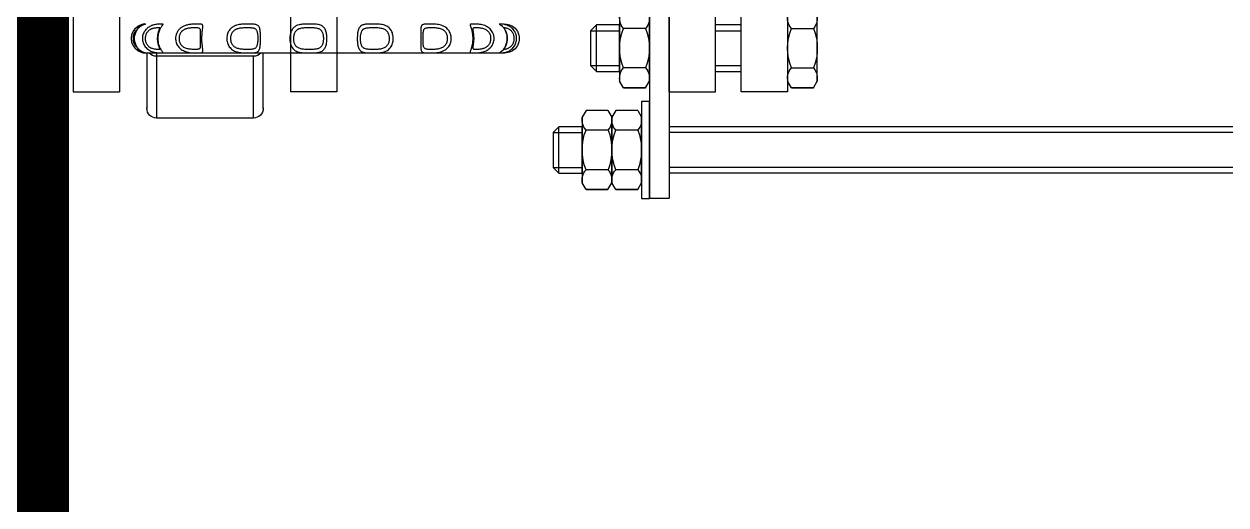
# Model space of a CAD drawing. Extents: x -3450 to 27857, y -1288 to 11880.
# Drawn here: x 926.9 to 995, y 586.9 to 614.2 of the extents above; entities that cross this region are included whole.
import ezdxf

# ---------------------------------------------------------------- set-up
doc = ezdxf.new("R2010")
doc.units = 0
doc.layers.add('188K-SM-03-F20-MECH-EQ-Y2257103$0$01-電力-CSA', color=1, linetype='Continuous')
doc.layers.add('188K-SM-03-F20-MECH-EQ-Y2257103$0$18P7-PCWR-20.7-PIPE', color=6, linetype='Continuous')

# ---------------------------------------------------------------- blocks, each defined once
blk = doc.blocks.new('188K-SM-03-F20-MECH-EQ-Y2257103$0$18P7-多耳-蝶閥-300A-上視-捷流')
at = {"linetype": 'Continuous'}
for p, q in [((187.55, 31.34), (187.31, 31.59)), ((187.57, 31.32), (187.31, 31.59)), ((187.65, 31.28), (187.64, 31.25)), ((187.65, 31.87), (187.71, 32.19)), ((202.36, 31.27), (202.34, 31.33)), ((202.38, 31.2), (202.36, 31.27)), ((202.5, 9.45), (202.5, 31)), ((202.47, 30.8), (202.46, 30.8)), ((202.5, 30), (231.04, 30)), ((202.5, 25), (236.04, 25)), ((204.15, -25), (204.15, 25)), ((236.04, -25), (236.04, 25)), ((189.54, 23.18), (189.5, 23.16)), ((190.15, 23.13), (189.73, 22.92)), ((202.5, -154.5), (202.5, 9.27)), ((191.69, 2.25), (191.68, 2.25)), ((197.69, 2.26), (196.85, 2.29)), ((198.38, 2.25), (198.32, 2.25)), ((231.04, -30), (202.5, -30)), ((236.04, -25), (204.15, -25)), ((199.66, -138.01), (199.71, -138.01))]:
    blk.add_line(p, q, dxfattribs=at)
for points in [[(190.39, 36.42), (190.82, 36.73), (191.28, 37.01), (191.77, 37.27), (192.27, 37.48), (192.8, 37.67), (193.34, 37.81), (193.89, 37.91), (194.44, 37.98), (195, 38), (195.56, 37.98), (196.11, 37.91), (196.66, 37.81), (197.2, 37.67), (197.73, 37.48), (198.23, 37.27), (198.72, 37.01), (199.18, 36.73), (199.61, 36.42)], [(187.83, 31.79), (187.73, 31.51), (187.65, 31.27), (187.6, 31.08), (187.57, 30.94), (187.55, 30.84), (187.54, 30.8), (187.53, 30.81), (187.53, 30.86), (187.54, 30.97), (187.55, 31.13), (187.57, 31.33), (187.6, 31.58), (187.65, 31.87)], [(187.72, 31.52), (187.71, 31.48), (187.69, 31.44), (187.68, 31.4), (187.67, 31.37), (187.66, 31.33), (187.65, 31.28)], [(187.71, 32.19), (187.8, 32.54), (187.92, 32.92), (188.06, 33.3), (188.22, 33.69), (188.42, 34.08), (188.64, 34.47), (188.89, 34.84), (189.16, 35.2), (189.44, 35.54), (189.75, 35.85), (190.06, 36.14), (190.39, 36.42)], [(188.37, 32.88), (188.32, 32.8), (188.27, 32.72), (188.22, 32.64), (188.18, 32.56), (188.14, 32.49), (188.1, 32.42), (188.06, 32.34), (188.03, 32.27), (187.99, 32.2), (187.96, 32.14), (187.93, 32.07), (187.9, 32.01), (187.88, 31.95), (187.85, 31.88), (187.83, 31.83), (187.81, 31.77), (187.79, 31.71), (187.77, 31.66), (187.75, 31.61), (187.73, 31.56), (187.72, 31.52)], [(202.18, 31.78), (202.05, 32.09), (201.88, 32.43), (201.67, 32.79), (201.42, 33.16), (201.14, 33.53), (200.81, 33.9), (200.45, 34.25), (200.06, 34.59), (199.63, 34.91), (199.17, 35.2), (198.68, 35.46), (198.16, 35.7), (197.62, 35.9), (197.06, 36.07), (196.48, 36.19), (195.9, 36.28), (195.3, 36.32), (194.71, 36.32), (194.12, 36.28), (193.53, 36.19), (192.96, 36.07), (192.4, 35.91), (191.85, 35.71), (191.33, 35.47), (190.84, 35.21), (190.38, 34.91), (189.95, 34.6), (189.56, 34.26), (189.19, 33.91), (188.87, 33.54), (188.58, 33.17), (188.33, 32.8), (188.12, 32.44), (187.96, 32.1), (187.83, 31.79)], [(188.11, 26.82), (188.19, 27.06), (188.27, 27.3), (188.38, 27.56), (188.49, 27.82), (188.62, 28.1), (188.76, 28.38), (188.92, 28.67), (189.11, 28.97), (189.31, 29.27), (189.55, 29.58), (189.81, 29.89), (190.1, 30.2), (190.43, 30.51), (190.79, 30.82), (191.19, 31.1), (191.62, 31.37), (192.09, 31.61), (192.59, 31.83), (193.12, 32), (193.68, 32.14), (194.25, 32.23), (194.84, 32.27), (195.44, 32.25), (196.03, 32.19), (196.62, 32.07), (197.19, 31.91), (197.75, 31.69), (198.28, 31.42), (198.79, 31.12), (199.27, 30.77), (199.72, 30.38), (200.14, 29.95), (200.53, 29.49), (200.88, 28.99), (201.19, 28.47), (201.47, 27.92), (201.71, 27.35), (201.91, 26.76), (202.07, 26.19), (202.2, 25.62), (202.29, 25.07), (202.36, 24.55), (202.4, 24.06), (202.44, 23.61)], [(202.34, 31.33), (202.33, 31.36), (202.32, 31.39), (202.31, 31.43), (202.3, 31.47), (202.28, 31.51), (202.27, 31.55), (202.25, 31.6), (202.24, 31.65), (202.22, 31.7), (202.2, 31.76), (202.18, 31.81), (202.15, 31.87), (202.13, 31.93), (202.1, 31.99), (202.07, 32.06), (202.04, 32.12), (202.01, 32.19), (201.98, 32.26), (201.95, 32.33), (201.91, 32.4), (201.87, 32.47), (201.83, 32.55), (201.79, 32.63), (201.74, 32.71), (201.69, 32.79), (201.64, 32.87), (201.59, 32.95), (201.53, 33.03), (201.47, 33.12), (201.41, 33.21), (201.35, 33.29), (201.28, 33.38), (201.21, 33.47), (201.14, 33.56), (201.07, 33.65), (200.99, 33.74), (200.91, 33.83), (200.82, 33.92), (200.73, 34.01), (200.64, 34.1), (200.55, 34.2), (200.45, 34.29), (200.35, 34.38), (200.24, 34.47), (200.13, 34.56), (200.02, 34.65), (199.9, 34.74), (199.79, 34.83), (199.66, 34.91), (199.54, 35), (199.41, 35.08), (199.27, 35.17), (199.14, 35.25), (199, 35.33), (198.86, 35.41), (198.71, 35.48), (198.56, 35.55), (198.41, 35.62), (198.26, 35.69), (198.1, 35.76), (197.94, 35.82), (197.78, 35.88), (197.61, 35.94), (197.45, 35.99), (197.28, 36.04), (197.11, 36.09), (196.94, 36.13), (196.76, 36.17), (196.59, 36.2), (196.41, 36.24), (196.23, 36.26), (196.06, 36.29), (195.88, 36.31), (195.7, 36.33), (195.52, 36.34), (195.33, 36.35), (195.15, 36.36), (194.97, 36.36), (194.79, 36.35), (194.61, 36.35), (194.43, 36.34), (194.25, 36.32), (194.07, 36.3), (193.89, 36.28), (193.71, 36.26), (193.54, 36.23), (193.36, 36.19), (193.19, 36.16), (193.01, 36.12), (192.84, 36.07), (192.68, 36.03), (192.51, 35.98), (192.35, 35.92), (192.18, 35.87), (192.02, 35.81), (191.87, 35.74), (191.71, 35.68), (191.56, 35.61), (191.41, 35.54), (191.26, 35.47), (191.12, 35.39), (190.98, 35.32), (190.84, 35.24), (190.71, 35.16), (190.58, 35.07), (190.45, 34.99), (190.32, 34.91), (190.2, 34.82), (190.09, 34.73), (189.97, 34.64), (189.86, 34.56), (189.75, 34.47), (189.65, 34.38), (189.55, 34.29), (189.45, 34.2), (189.36, 34.11), (189.27, 34.01), (189.18, 33.92), (189.1, 33.83), (189.02, 33.74), (188.94, 33.65), (188.86, 33.57), (188.79, 33.48), (188.72, 33.39), (188.66, 33.3), (188.59, 33.22), (188.53, 33.13), (188.47, 33.05), (188.42, 32.96), (188.37, 32.88)], [(190.31, 34.89), (190.34, 34.94), (190.52, 35.17), (190.72, 35.39), (190.93, 35.59), (191.15, 35.79), (191.38, 35.97), (191.62, 36.13)], [(191.62, 36.13), (191.94, 36.32), (192.27, 36.5), (192.63, 36.65), (193, 36.78), (193.39, 36.9), (193.78, 36.98), (194.18, 37.05), (194.59, 37.08), (195, 37.1), (195.41, 37.08), (195.82, 37.05), (196.22, 36.98), (196.61, 36.9), (197, 36.78), (197.37, 36.65), (197.73, 36.5), (198.06, 36.32), (198.38, 36.13)], [(198.38, 36.13), (198.63, 35.97), (198.86, 35.79), (199.08, 35.59), (199.29, 35.38), (199.49, 35.16), (199.67, 34.93), (199.7, 34.89)], [(199.61, 36.42), (199.94, 36.14), (200.26, 35.85), (200.56, 35.53), (200.85, 35.19), (201.12, 34.83), (201.37, 34.45), (201.59, 34.06), (201.79, 33.67), (201.95, 33.28), (202.09, 32.89), (202.2, 32.51), (202.29, 32.17), (202.36, 31.85)], [(202.35, 31.27), (202.27, 31.51), (202.18, 31.78)], [(202.46, 30.8), (202.45, 30.84), (202.43, 30.94), (202.4, 31.09), (202.35, 31.27)], [(202.36, 31.85), (202.4, 31.56), (202.43, 31.32), (202.45, 31.12), (202.46, 30.96), (202.47, 30.86), (202.47, 30.8)], [(188.42, 22.11), (188.01, 21.81), (187.86, 21.71), (187.75, 21.64), (187.67, 21.63), (187.61, 21.66), (187.58, 21.74), (187.55, 21.87), (187.54, 22.05), (187.53, 22.27), (187.53, 22.53), (187.54, 22.83), (187.54, 23.16), (187.56, 23.52), (187.58, 23.91), (187.62, 24.31), (187.66, 24.72), (187.72, 25.15), (187.8, 25.58), (187.88, 26), (187.99, 26.41), (188.11, 26.82)], [(189.53, 23.75), (189.52, 23.94), (189.52, 24.16), (189.52, 24.4), (189.53, 24.66), (189.54, 24.93), (189.56, 25.22), (189.59, 25.51), (189.62, 25.81), (189.66, 26.11), (189.72, 26.41), (189.78, 26.71), (189.86, 26.99), (189.95, 27.27)], [(189.95, 27.27), (190, 27.43), (190.07, 27.59), (190.14, 27.77), (190.22, 27.94), (190.32, 28.13), (190.42, 28.31), (190.54, 28.5), (190.68, 28.7), (190.83, 28.9), (191, 29.1), (191.19, 29.31), (191.41, 29.51), (191.65, 29.71), (191.91, 29.91), (192.2, 30.1), (192.52, 30.27), (192.87, 30.43), (193.23, 30.56), (193.62, 30.67), (194.03, 30.76), (194.45, 30.82), (194.88, 30.84), (195.32, 30.84), (195.76, 30.8), (196.18, 30.72), (196.61, 30.61), (197.02, 30.47), (197.41, 30.3), (197.78, 30.1), (198.13, 29.88), (198.46, 29.63), (198.77, 29.35), (199.05, 29.05), (199.31, 28.72), (199.54, 28.37), (199.74, 28), (199.92, 27.62), (200.06, 27.23), (200.19, 26.83), (200.28, 26.44), (200.34, 26.06), (200.4, 25.69), (200.43, 25.34), (200.45, 25.01), (200.47, 24.7), (200.48, 24.42), (200.48, 24.17), (200.48, 23.94), (200.47, 23.74), (200.46, 23.57), (200.44, 23.43)], [(189.73, 22.92), (189.35, 22.71), (189, 22.51), (188.69, 22.31), (188.42, 22.11)], [(189.64, 23.22), (189.62, 23.24), (189.58, 23.32), (189.56, 23.43), (189.54, 23.57), (189.53, 23.75)], [(200.1, 23.34), (199.96, 23.4), (199.8, 23.46), (199.62, 23.54), (199.43, 23.61), (199.23, 23.69), (199.01, 23.76), (198.78, 23.84), (198.53, 23.92), (198.27, 23.99), (198, 24.06), (197.71, 24.13), (197.41, 24.19), (197.11, 24.25), (196.8, 24.3), (196.48, 24.34), (196.15, 24.38), (195.82, 24.41), (195.49, 24.42), (195.16, 24.43), (194.83, 24.43), (194.49, 24.42), (194.16, 24.4), (193.84, 24.38), (193.51, 24.34), (193.2, 24.3), (192.89, 24.25), (192.58, 24.19), (192.29, 24.13), (192.01, 24.06), (191.73, 23.99), (191.47, 23.92), (191.23, 23.84), (190.99, 23.76), (190.77, 23.68), (190.56, 23.61), (190.37, 23.53), (190.19, 23.46), (190.03, 23.39), (189.88, 23.33), (189.54, 23.18)], [(200.01, 23.05), (199.56, 23.25), (199.09, 23.44), (198.58, 23.61), (198.05, 23.77), (197.49, 23.9), (196.91, 24.01), (196.32, 24.08), (195.72, 24.13), (195.11, 24.16), (194.51, 24.15), (193.9, 24.11), (193.31, 24.04), (192.73, 23.94), (192.16, 23.82), (191.62, 23.67), (191.1, 23.51), (190.61, 23.32), (190.15, 23.13)], [(202.42, 21.74), (202.39, 21.66), (202.35, 21.62), (202.28, 21.63), (202.18, 21.68), (202.05, 21.77), (201.88, 21.89), (201.67, 22.05), (201.41, 22.24), (201.12, 22.43), (200.78, 22.64), (200.41, 22.85), (200.01, 23.05)], [(200.53, 23.15), (200.35, 23.23), (200.1, 23.34)], [(200.44, 23.43), (200.43, 23.33), (200.4, 23.25), (200.36, 23.22)], [(200.64, 23.1), (200.63, 23.11), (200.59, 23.12), (200.53, 23.15)], [(202.47, 22.53), (202.47, 22.26), (202.46, 22.04), (202.45, 21.87), (202.42, 21.74)], [(202.44, 23.61), (202.45, 23.21), (202.46, 22.85), (202.47, 22.53)], [(201.25, 1.12), (201.06, 1.12), (200.84, 1.13), (200.59, 1.15), (200.3, 1.18), (199.98, 1.22), (199.61, 1.26), (199.21, 1.31), (198.77, 1.36), (198.29, 1.42), (197.78, 1.47), (197.24, 1.51), (196.68, 1.55), (196.1, 1.58), (195.5, 1.59), (194.9, 1.6), (194.3, 1.59), (193.7, 1.57), (193.11, 1.54), (192.54, 1.49), (191.98, 1.44), (191.45, 1.39), (190.95, 1.33), (190.47, 1.27), (190.03, 1.22), (189.63, 1.17), (189.25, 1.13), (188.92, 1.12), (188.62, 1.13), (188.36, 1.16), (188.15, 1.22), (187.97, 1.33), (187.83, 1.48), (187.73, 1.66), (187.66, 1.89), (187.6, 2.17), (187.57, 2.47), (187.55, 2.82), (187.54, 3.2), (187.53, 3.61), (187.53, 4.04), (187.54, 4.5), (187.54, 4.97), (187.56, 5.45), (187.58, 5.94), (187.61, 6.43), (187.65, 6.91), (187.7, 7.4), (187.76, 7.87), (187.84, 8.34), (187.93, 8.8), (188.04, 9.24), (188.15, 9.67), (188.29, 10.08), (188.43, 10.47), (188.59, 10.85), (188.76, 11.2), (188.94, 11.54), (189.13, 11.86), (189.32, 12.16), (189.53, 12.44), (189.74, 12.71), (189.95, 12.95), (190.17, 13.18)], [(190.17, 13.18), (190.44, 13.44), (190.74, 13.69), (191.07, 13.94), (191.43, 14.17), (191.83, 14.4), (192.26, 14.6), (192.71, 14.78), (193.2, 14.93), (193.7, 15.05), (194.23, 15.13), (194.77, 15.17), (195.32, 15.16), (195.87, 15.12), (196.43, 15.02), (196.98, 14.88), (197.51, 14.7), (198.04, 14.47), (198.54, 14.19), (199.02, 13.87), (199.47, 13.52), (199.89, 13.12), (200.28, 12.68), (200.64, 12.21), (200.97, 11.7), (201.27, 11.15), (201.53, 10.57), (201.75, 9.97), (201.93, 9.35), (202.09, 8.71), (202.2, 8.08)], [(191.46, 12.05), (191.66, 12.24), (191.89, 12.42), (192.15, 12.59), (192.43, 12.75), (192.74, 12.91), (193.08, 13.05), (193.43, 13.17), (193.81, 13.27), (194.2, 13.34), (194.61, 13.38), (195.03, 13.4), (195.45, 13.38), (195.88, 13.33), (196.3, 13.24), (196.72, 13.12), (197.12, 12.97), (197.51, 12.78), (197.88, 12.57), (198.23, 12.32), (198.56, 12.04), (198.86, 11.72), (199.14, 11.38), (199.39, 11.01), (199.61, 10.62), (199.8, 10.19), (199.97, 9.73), (200.11, 9.26), (200.22, 8.78), (200.3, 8.29), (200.37, 7.81), (200.41, 7.33), (200.44, 6.86), (200.46, 6.4), (200.47, 5.97), (200.48, 5.55), (200.48, 5.15), (200.48, 4.77), (200.47, 4.42), (200.46, 4.09), (200.44, 3.78), (200.41, 3.51), (200.36, 3.26), (200.29, 3.04), (200.21, 2.85), (200.1, 2.69)], [(191.68, 2.25), (191.36, 2.25), (191.06, 2.27), (190.79, 2.29), (190.54, 2.34), (190.33, 2.4), (190.14, 2.49), (189.98, 2.61), (189.85, 2.76), (189.75, 2.94), (189.67, 3.15), (189.61, 3.39), (189.58, 3.65), (189.55, 3.95), (189.53, 4.26), (189.53, 4.59), (189.52, 4.94), (189.52, 5.3), (189.52, 5.67), (189.53, 6.05), (189.54, 6.43), (189.56, 6.81), (189.58, 7.19), (189.61, 7.56), (189.65, 7.92), (189.69, 8.28), (189.75, 8.62), (189.82, 8.96), (189.89, 9.28), (189.98, 9.58), (190.08, 9.88), (190.18, 10.16), (190.3, 10.43), (190.42, 10.68), (190.55, 10.92), (190.69, 11.14), (190.84, 11.35), (190.99, 11.54), (191.14, 11.72), (191.3, 11.89), (191.46, 12.05)], [(192.65, 2.27), (192.38, 2.26), (192.12, 2.25), (191.89, 2.25), (191.69, 2.25)], [(196.85, 2.29), (196.54, 2.3), (196.22, 2.31), (195.9, 2.32), (195.56, 2.32), (195.23, 2.33), (194.89, 2.33), (194.55, 2.32), (194.22, 2.32), (193.88, 2.31), (193.56, 2.3), (193.24, 2.29), (192.65, 2.27)], [(198.32, 2.25), (198.16, 2.25), (197.94, 2.25), (197.69, 2.26)], [(199.58, 2.37), (199.45, 2.33), (199.29, 2.3), (199.1, 2.28), (198.89, 2.26), (198.65, 2.25), (198.38, 2.25)], [(200.1, 2.69), (199.95, 2.56), (199.78, 2.45), (199.58, 2.37)], [(202.34, 1.88), (202.27, 1.67), (202.18, 1.5), (202.06, 1.36), (201.91, 1.25), (201.73, 1.18), (201.51, 1.13), (201.25, 1.12)], [(202.47, 3.89), (202.47, 3.47), (202.46, 3.09), (202.45, 2.73), (202.42, 2.42), (202.39, 2.13), (202.34, 1.88)], [(188.11, -16.44), (188.19, -16.18), (188.27, -15.91), (188.38, -15.64), (188.49, -15.36), (188.62, -15.08), (188.76, -14.8), (188.92, -14.51), (189.11, -14.21), (189.31, -13.92), (189.55, -13.62), (189.81, -13.33), (190.1, -13.04), (190.43, -12.76), (190.79, -12.49), (191.19, -12.24), (191.62, -12), (192.09, -11.79), (192.59, -11.61), (193.13, -11.46), (193.68, -11.34), (194.26, -11.27), (194.85, -11.24), (195.44, -11.25), (196.04, -11.3), (196.62, -11.4), (197.2, -11.54), (197.76, -11.73), (198.29, -11.96), (198.8, -12.23), (199.28, -12.54), (199.73, -12.89), (200.15, -13.28), (200.53, -13.72), (200.88, -14.2), (201.2, -14.72), (201.47, -15.28), (201.71, -15.88), (201.91, -16.52), (202.07, -17.17), (202.2, -17.84), (202.29, -18.53), (202.36, -19.21), (202.41, -19.89), (202.44, -20.56), (202.45, -21.21), (202.46, -21.85), (202.47, -22.46), (202.47, -23.05), (202.46, -23.62), (202.45, -24.15), (202.42, -24.67)], [(187.62, -19.55), (187.67, -18.9), (187.74, -18.25), (187.84, -17.63), (187.96, -17.03), (188.11, -16.44)], [(189.56, -19.88), (189.59, -19.36), (189.62, -18.85), (189.68, -18.34), (189.75, -17.86), (189.84, -17.4), (189.95, -16.95)], [(189.95, -16.95), (190, -16.75), (190.07, -16.55), (190.14, -16.35), (190.22, -16.14), (190.32, -15.93), (190.42, -15.72), (190.54, -15.5), (190.68, -15.29), (190.83, -15.07), (191, -14.86), (191.19, -14.64), (191.41, -14.44), (191.65, -14.23), (191.91, -14.04), (192.21, -13.86), (192.52, -13.69), (192.87, -13.54), (193.24, -13.41), (193.63, -13.3), (194.04, -13.22), (194.46, -13.17), (194.89, -13.15), (195.33, -13.16), (195.76, -13.19), (196.19, -13.26), (196.61, -13.36), (197.02, -13.5), (197.41, -13.66), (197.79, -13.85), (198.14, -14.07), (198.47, -14.33), (198.77, -14.61), (199.06, -14.93), (199.31, -15.28), (199.54, -15.66), (199.75, -16.08), (199.92, -16.53), (200.07, -17.01), (200.19, -17.51), (200.28, -18.02), (200.35, -18.56), (200.4, -19.09), (200.43, -19.63), (200.45, -20.17), (200.47, -20.69), (200.48, -21.21), (200.48, -21.72), (200.48, -22.21), (200.47, -22.69), (200.46, -23.15), (200.44, -23.59)], [(202.42, -24.67), (202.4, -25.1), (202.35, -25.51), (202.29, -25.9), (202.2, -26.28), (202.07, -26.65), (201.92, -26.98), (201.72, -27.27), (201.49, -27.53), (201.21, -27.75), (200.9, -27.93), (200.56, -28.08), (200.18, -28.2), (199.76, -28.31), (199.32, -28.39), (198.84, -28.46), (198.34, -28.51), (197.81, -28.55), (197.26, -28.58), (196.7, -28.61), (196.13, -28.62), (195.55, -28.63), (194.96, -28.63), (194.37, -28.63), (193.79, -28.62), (193.22, -28.6), (192.66, -28.58), (192.11, -28.55), (191.59, -28.51), (191.09, -28.45), (190.62, -28.38), (190.18, -28.29), (189.77, -28.19), (189.39, -28.06), (189.05, -27.9), (188.75, -27.72), (188.48, -27.5), (188.25, -27.24), (188.06, -26.94), (187.9, -26.6), (187.79, -26.23), (187.7, -25.82), (187.63, -25.37), (187.59, -24.9), (187.56, -24.4), (187.54, -23.87), (187.53, -23.31), (187.53, -22.73), (187.53, -22.13), (187.54, -21.5), (187.55, -20.86), (187.58, -20.21), (187.62, -19.55)], [(200.44, -23.59), (200.43, -23.96), (200.4, -24.32), (200.34, -24.67), (200.28, -25.02), (200.19, -25.35), (200.07, -25.66), (199.93, -25.93), (199.75, -26.18), (199.55, -26.39), (199.33, -26.57), (199.07, -26.73), (198.8, -26.86), (198.49, -26.97), (198.17, -27.06), (197.82, -27.14), (197.45, -27.2), (197.06, -27.25), (196.66, -27.29), (196.25, -27.32), (195.83, -27.34), (195.4, -27.35), (194.97, -27.35), (194.54, -27.35), (194.11, -27.34), (193.7, -27.32), (193.28, -27.29), (192.88, -27.25), (192.5, -27.19), (192.13, -27.13), (191.79, -27.05), (191.46, -26.95), (191.16, -26.84), (190.89, -26.71), (190.64, -26.55), (190.42, -26.36), (190.22, -26.15), (190.05, -25.9), (189.91, -25.62), (189.8, -25.31), (189.71, -24.97), (189.65, -24.6), (189.6, -24.2), (189.56, -23.79), (189.55, -23.35), (189.53, -22.9), (189.52, -22.43), (189.52, -21.94), (189.52, -21.44), (189.53, -20.93), (189.54, -20.41), (189.56, -19.88)], [(187.6, -50.98), (187.65, -50.33), (187.71, -49.7), (187.81, -49.08), (187.94, -48.47), (188.11, -47.87)], [(188.11, -47.87), (188.19, -47.65), (188.27, -47.42), (188.37, -47.2), (188.49, -46.97), (188.61, -46.73), (188.75, -46.5), (188.92, -46.27), (189.1, -46.03), (189.3, -45.8), (189.53, -45.57), (189.79, -45.34), (190.08, -45.12), (190.4, -44.9), (190.76, -44.7), (191.16, -44.51), (191.59, -44.33), (192.05, -44.18), (192.55, -44.04), (193.08, -43.93), (193.63, -43.85), (194.2, -43.79), (194.79, -43.77), (195.39, -43.77), (195.98, -43.81), (196.57, -43.87), (197.15, -43.97), (197.7, -44.11), (198.24, -44.27), (198.75, -44.46), (199.23, -44.7), (199.69, -44.96), (200.11, -45.26), (200.5, -45.59), (200.85, -45.97), (201.17, -46.38), (201.45, -46.84), (201.69, -47.35), (201.9, -47.9), (202.06, -48.48), (202.19, -49.09), (202.29, -49.73), (202.36, -50.39), (202.41, -51.05), (202.44, -51.71), (202.45, -52.38), (202.46, -53.04), (202.47, -53.71), (202.47, -54.36), (202.46, -55), (202.45, -55.63), (202.42, -56.26)], [(189.55, -51.86), (189.57, -51.32), (189.61, -50.79), (189.66, -50.27), (189.73, -49.77), (189.83, -49.28), (189.95, -48.8)], [(189.95, -48.8), (190, -48.62), (190.07, -48.44), (190.14, -48.26), (190.22, -48.08), (190.31, -47.89), (190.42, -47.71), (190.54, -47.52), (190.67, -47.34), (190.82, -47.15), (190.99, -46.97), (191.18, -46.79), (191.39, -46.62), (191.63, -46.46), (191.89, -46.3), (192.18, -46.15), (192.5, -46.02), (192.84, -45.9), (193.2, -45.79), (193.59, -45.71), (194, -45.65), (194.42, -45.6), (194.84, -45.58), (195.28, -45.59), (195.72, -45.61), (196.15, -45.67), (196.57, -45.74), (196.98, -45.84), (197.37, -45.97), (197.75, -46.12), (198.11, -46.3), (198.44, -46.5), (198.75, -46.73), (199.03, -46.99), (199.29, -47.29), (199.52, -47.61), (199.73, -47.97), (199.9, -48.38), (200.06, -48.82), (200.18, -49.29), (200.28, -49.78), (200.34, -50.3), (200.4, -50.84), (200.43, -51.38), (200.45, -51.93), (200.47, -52.48), (200.48, -53.03), (200.48, -53.58), (200.48, -54.12), (200.47, -54.66), (200.46, -55.18), (200.44, -55.7)], [(202.42, -56.26), (202.4, -56.79), (202.35, -57.32), (202.29, -57.84), (202.2, -58.38), (202.08, -58.92), (201.93, -59.42), (201.74, -59.89), (201.5, -60.32), (201.23, -60.72), (200.93, -61.07), (200.59, -61.38), (200.21, -61.66), (199.8, -61.9), (199.36, -62.11), (198.9, -62.3), (198.4, -62.46), (197.88, -62.59), (197.33, -62.7), (196.78, -62.78), (196.21, -62.84), (195.63, -62.87), (195.05, -62.89), (194.47, -62.88), (193.89, -62.84), (193.32, -62.79), (192.76, -62.71), (192.21, -62.61), (191.69, -62.48), (191.18, -62.33), (190.71, -62.15), (190.27, -61.94), (189.86, -61.7), (189.48, -61.43), (189.13, -61.12), (188.82, -60.78), (188.54, -60.39), (188.3, -59.97), (188.1, -59.5), (187.94, -59), (187.82, -58.47), (187.72, -57.91), (187.65, -57.34), (187.6, -56.74), (187.57, -56.12), (187.55, -55.5), (187.54, -54.87), (187.53, -54.23), (187.53, -53.58), (187.54, -52.94), (187.55, -52.28), (187.57, -51.63), (187.6, -50.98)], [(200.44, -55.7), (200.43, -56.14), (200.4, -56.59), (200.35, -57.03), (200.28, -57.48), (200.19, -57.92), (200.08, -58.34), (199.94, -58.73), (199.77, -59.09), (199.57, -59.42), (199.35, -59.71), (199.1, -59.96), (198.82, -60.19), (198.52, -60.39), (198.2, -60.57), (197.86, -60.72), (197.49, -60.85), (197.11, -60.96), (196.71, -61.04), (196.3, -61.11), (195.88, -61.16), (195.46, -61.19), (195.04, -61.2), (194.61, -61.19), (194.18, -61.16), (193.77, -61.12), (193.35, -61.06), (192.96, -60.97), (192.57, -60.87), (192.2, -60.74), (191.85, -60.59), (191.53, -60.42), (191.23, -60.23), (190.95, -60), (190.7, -59.75), (190.47, -59.47), (190.26, -59.15), (190.09, -58.8), (189.94, -58.41), (189.82, -57.99), (189.73, -57.55), (189.66, -57.09), (189.61, -56.6), (189.57, -56.11), (189.55, -55.59), (189.54, -55.07), (189.53, -54.55), (189.52, -54.01), (189.52, -53.48), (189.53, -52.94), (189.53, -52.4), (189.55, -51.86)], [(188.11, -81.02), (188.19, -80.85), (188.27, -80.69), (188.38, -80.53), (188.49, -80.37), (188.62, -80.21), (188.76, -80.06), (188.92, -79.91), (189.11, -79.75), (189.31, -79.61), (189.55, -79.47), (189.81, -79.33), (190.1, -79.2), (190.43, -79.08), (190.79, -78.96), (191.19, -78.86), (191.62, -78.77), (192.09, -78.69), (192.59, -78.62), (193.12, -78.57), (193.68, -78.53), (194.25, -78.5), (194.84, -78.49), (195.44, -78.5), (196.03, -78.51), (196.62, -78.55), (197.2, -78.6), (197.75, -78.67), (198.29, -78.75), (198.79, -78.85), (199.28, -78.98), (199.72, -79.13), (200.14, -79.3), (200.53, -79.51), (200.88, -79.74), (201.2, -80.01), (201.47, -80.32), (201.71, -80.67), (201.91, -81.06), (202.07, -81.48), (202.2, -81.95), (202.29, -82.45), (202.36, -82.98), (202.4, -83.53), (202.44, -84.11), (202.45, -84.7), (202.46, -85.31), (202.47, -85.94), (202.47, -86.58), (202.46, -87.22), (202.45, -87.88), (202.42, -88.55)], [(189.95, -82.24), (190, -82.1), (190.07, -81.96), (190.14, -81.82), (190.22, -81.68), (190.32, -81.54), (190.42, -81.41), (190.54, -81.27), (190.68, -81.14), (190.83, -81.01), (191, -80.88), (191.19, -80.76), (191.41, -80.64), (191.65, -80.53), (191.91, -80.43), (192.2, -80.33), (192.52, -80.25), (192.87, -80.18), (193.24, -80.12), (193.62, -80.07), (194.03, -80.03), (194.45, -80.01), (194.88, -80), (195.32, -80), (195.76, -80.02), (196.19, -80.05), (196.61, -80.1), (197.02, -80.16), (197.41, -80.24), (197.78, -80.33), (198.14, -80.45), (198.46, -80.58), (198.77, -80.74), (199.05, -80.92), (199.31, -81.13), (199.54, -81.37), (199.75, -81.64), (199.92, -81.94), (200.07, -82.28), (200.19, -82.65), (200.28, -83.05), (200.34, -83.48), (200.4, -83.94), (200.43, -84.41), (200.45, -84.9), (200.47, -85.4), (200.48, -85.92), (200.48, -86.44), (200.48, -86.97), (200.47, -87.51), (200.46, -88.04), (200.44, -88.59)], [(202.42, -88.55), (202.39, -89.15), (202.35, -89.77), (202.28, -90.39), (202.18, -91.05), (202.05, -91.71), (201.88, -92.35), (201.67, -92.95), (201.41, -93.52), (201.11, -94.05), (200.78, -94.53), (200.41, -94.96), (200, -95.35), (199.56, -95.7), (199.08, -96.01), (198.57, -96.27), (198.04, -96.5), (197.48, -96.69), (196.9, -96.83), (196.31, -96.94), (195.71, -97.01), (195.11, -97.03), (194.5, -97.02), (193.9, -96.97), (193.3, -96.87), (192.72, -96.74), (192.15, -96.57), (191.61, -96.36), (191.09, -96.1), (190.6, -95.81), (190.15, -95.47), (189.73, -95.1), (189.35, -94.69), (189, -94.22), (188.69, -93.71), (188.42, -93.16), (188.19, -92.57), (188.01, -91.94), (187.86, -91.28), (187.75, -90.61), (187.67, -89.92), (187.61, -89.23), (187.58, -88.55), (187.55, -87.88), (187.54, -87.21), (187.53, -86.57), (187.53, -85.95), (187.54, -85.35), (187.54, -84.77), (187.56, -84.23), (187.58, -83.72)], [(187.58, -83.72), (187.62, -83.23), (187.66, -82.78), (187.72, -82.37), (187.8, -81.98), (187.88, -81.63), (187.99, -81.3), (188.11, -81.02)], [(200.44, -88.59), (200.43, -89.07), (200.39, -89.57), (200.34, -90.07), (200.26, -90.59), (200.17, -91.11), (200.04, -91.61), (199.89, -92.08), (199.7, -92.52), (199.48, -92.92), (199.24, -93.28), (198.97, -93.61), (198.67, -93.9), (198.34, -94.16), (197.99, -94.39), (197.62, -94.58), (197.23, -94.75), (196.82, -94.89), (196.4, -94.99), (195.96, -95.07), (195.52, -95.12), (195.08, -95.14), (194.63, -95.13), (194.19, -95.09), (193.75, -95.02), (193.33, -94.93), (192.91, -94.8), (192.51, -94.65), (192.14, -94.46), (191.78, -94.24), (191.44, -93.99), (191.14, -93.71), (190.85, -93.4), (190.6, -93.05), (190.37, -92.66), (190.18, -92.23), (190.01, -91.78), (189.87, -91.29), (189.77, -90.77), (189.68, -90.24), (189.62, -89.7), (189.58, -89.14), (189.56, -88.59), (189.54, -88.04), (189.53, -87.49), (189.52, -86.96), (189.52, -86.44), (189.52, -85.94), (189.53, -85.46), (189.54, -85.01)], [(189.54, -85.01), (189.56, -84.57), (189.59, -84.16), (189.62, -83.77), (189.66, -83.41), (189.72, -83.08), (189.78, -82.78), (189.86, -82.5), (189.95, -82.24)], [(188.11, -111.86), (188.19, -111.78), (188.27, -111.71), (188.38, -111.64), (188.49, -111.57), (188.62, -111.5), (188.76, -111.45), (188.92, -111.39), (189.11, -111.35), (189.32, -111.31), (189.55, -111.27), (189.81, -111.24), (190.11, -111.22), (190.44, -111.21), (190.8, -111.2), (191.2, -111.19), (191.63, -111.2), (192.1, -111.2), (192.61, -111.21), (193.14, -111.22), (193.69, -111.22), (194.27, -111.23), (194.86, -111.23), (195.45, -111.23), (196.05, -111.23), (196.63, -111.22), (197.21, -111.21), (197.76, -111.2), (198.3, -111.2), (198.8, -111.19), (199.28, -111.2), (199.73, -111.21), (200.15, -111.24), (200.53, -111.28), (200.88, -111.35), (201.2, -111.43), (201.48, -111.55), (201.71, -111.7), (201.91, -111.89), (202.07, -112.11), (202.2, -112.38), (202.29, -112.69), (202.36, -113.04), (202.41, -113.42), (202.44, -113.84), (202.45, -114.3), (202.46, -114.79), (202.47, -115.31), (202.47, -115.85), (202.46, -116.42), (202.45, -117.02), (202.42, -117.64)], [(202.42, -117.64), (202.39, -118.22), (202.35, -118.83), (202.28, -119.46), (202.18, -120.13), (202.04, -120.83), (201.87, -121.51), (201.66, -122.17), (201.4, -122.8), (201.1, -123.4), (200.77, -123.94), (200.39, -124.44), (199.99, -124.9), (199.54, -125.32), (199.06, -125.69), (198.55, -126.02), (198.02, -126.3), (197.46, -126.53), (196.88, -126.71), (196.29, -126.84), (195.69, -126.92), (195.08, -126.95), (194.48, -126.94), (193.88, -126.87), (193.28, -126.75), (192.7, -126.58), (192.13, -126.37), (191.59, -126.1), (191.07, -125.79), (190.59, -125.43), (190.13, -125.02), (189.72, -124.58), (189.33, -124.09), (188.99, -123.56), (188.68, -122.97), (188.41, -122.35), (188.18, -121.7), (188, -121.02), (187.86, -120.33), (187.75, -119.63), (187.67, -118.95), (187.61, -118.27), (187.57, -117.61), (187.55, -116.98), (187.54, -116.38), (187.53, -115.82), (187.53, -115.29), (187.54, -114.79), (187.54, -114.34), (187.56, -113.92)], [(187.56, -113.92), (187.58, -113.55), (187.62, -113.2), (187.66, -112.9), (187.72, -112.63), (187.8, -112.39), (187.88, -112.19), (187.99, -112.01), (188.11, -111.86)], [(200.44, -118.26), (200.43, -118.72), (200.39, -119.19), (200.34, -119.68), (200.26, -120.19), (200.16, -120.71), (200.04, -121.22), (199.88, -121.7), (199.69, -122.16), (199.47, -122.59), (199.23, -122.98), (198.95, -123.34), (198.66, -123.66), (198.33, -123.95), (197.98, -124.21), (197.61, -124.44), (197.21, -124.63), (196.8, -124.79), (196.38, -124.92), (195.95, -125.01), (195.5, -125.06), (195.06, -125.08), (194.62, -125.07), (194.17, -125.02), (193.74, -124.94), (193.31, -124.83), (192.9, -124.68), (192.5, -124.49), (192.12, -124.28), (191.76, -124.03), (191.43, -123.74), (191.13, -123.43), (190.85, -123.08), (190.59, -122.7), (190.37, -122.28), (190.17, -121.83), (190, -121.35), (189.87, -120.85), (189.76, -120.33), (189.68, -119.81), (189.62, -119.28), (189.58, -118.75), (189.55, -118.24), (189.54, -117.74), (189.53, -117.26), (189.52, -116.8), (189.52, -116.36), (189.52, -115.94), (189.53, -115.55), (189.54, -115.19)], [(189.54, -115.19), (189.56, -114.85), (189.59, -114.55), (189.62, -114.27), (189.66, -114.01), (189.72, -113.78), (189.78, -113.58), (189.86, -113.4), (189.95, -113.25)], [(189.95, -113.25), (190, -113.16), (190.07, -113.08), (190.14, -113), (190.23, -112.92), (190.32, -112.84), (190.43, -112.77), (190.55, -112.7), (190.68, -112.64), (190.83, -112.58), (191, -112.52), (191.2, -112.47), (191.41, -112.42), (191.65, -112.38), (191.92, -112.35), (192.21, -112.32), (192.53, -112.3), (192.88, -112.28), (193.24, -112.26), (193.63, -112.25), (194.04, -112.25), (194.46, -112.24), (194.89, -112.24), (195.33, -112.24), (195.77, -112.25), (196.2, -112.25), (196.62, -112.26), (197.03, -112.27), (197.42, -112.29), (197.79, -112.32), (198.14, -112.35), (198.47, -112.4), (198.78, -112.46), (199.06, -112.54), (199.31, -112.63), (199.55, -112.75), (199.75, -112.9), (199.92, -113.07), (200.07, -113.27), (200.19, -113.51), (200.28, -113.77), (200.35, -114.07), (200.4, -114.39), (200.43, -114.74), (200.45, -115.12), (200.47, -115.52), (200.48, -115.93), (200.48, -116.37), (200.48, -116.82), (200.47, -117.29), (200.46, -117.77), (200.44, -118.26)], [(202.3, -141.43), (202.25, -141.77), (202.19, -142.14), (202.11, -142.54), (202.01, -142.97), (201.89, -143.42), (201.73, -143.9), (201.55, -144.39), (201.32, -144.89), (201.05, -145.4), (200.74, -145.9), (200.38, -146.4), (199.98, -146.87), (199.53, -147.3), (199.05, -147.69), (198.54, -148.04), (198, -148.34), (197.44, -148.59), (196.85, -148.78), (196.26, -148.92), (195.65, -149.01), (195.04, -149.04), (194.43, -149.02), (193.83, -148.94), (193.23, -148.81), (192.65, -148.62), (192.08, -148.38), (191.54, -148.09), (191.02, -147.75), (190.54, -147.36), (190.08, -146.93), (189.67, -146.46), (189.29, -145.95), (188.95, -145.4), (188.64, -144.81), (188.37, -144.18), (188.16, -143.56), (187.98, -142.93), (187.85, -142.31), (187.75, -141.73), (187.68, -141.2), (187.63, -140.71), (187.59, -140.26), (187.57, -139.85), (187.55, -139.48), (187.54, -139.14), (187.54, -138.84), (187.53, -138.56), (187.53, -138.31), (187.53, -138.09), (187.54, -137.89), (187.54, -137.71), (187.55, -137.55), (187.56, -137.41), (187.57, -137.29), (187.58, -137.18)], [(187.58, -137.18), (187.6, -137.09), (187.62, -137.01), (187.64, -136.94), (187.66, -136.88), (187.69, -136.83), (187.72, -136.79), (187.76, -136.76), (187.79, -136.73), (187.84, -136.71), (187.88, -136.7), (187.93, -136.69), (187.99, -136.69), (188.04, -136.69), (188.11, -136.7)], [(188.11, -136.7), (188.19, -136.71), (188.27, -136.73), (188.37, -136.75), (188.49, -136.79), (188.61, -136.82), (188.76, -136.87), (189.1, -136.99)], [(189.1, -136.99), (189.31, -137.06), (189.54, -137.13), (189.8, -137.21), (190.09, -137.3), (190.41, -137.4), (190.77, -137.49), (191.16, -137.59), (191.59, -137.68), (192.06, -137.77), (192.55, -137.85), (193.08, -137.92), (193.63, -137.98), (194.2, -138.01), (194.78, -138.03), (195.37, -138.03), (195.97, -138), (196.55, -137.96), (197.12, -137.9), (197.68, -137.82), (198.21, -137.72), (198.72, -137.61), (199.21, -137.5), (199.66, -137.38), (200.08, -137.25), (200.46, -137.13), (200.82, -137.01), (201.14, -136.9), (201.42, -136.81), (201.67, -136.75), (201.88, -136.7), (202.04, -136.69), (202.17, -136.72), (202.27, -136.79), (202.34, -136.9), (202.39, -137.05), (202.43, -137.26), (202.45, -137.5), (202.46, -137.8), (202.47, -138.13), (202.47, -138.51), (202.46, -138.92), (202.45, -139.37), (202.43, -139.85), (202.4, -140.35), (202.36, -140.88), (202.3, -141.43)], [(200.35, -142.2), (200.32, -142.45), (200.27, -142.72), (200.21, -143), (200.14, -143.31), (200.05, -143.62), (199.94, -143.95), (199.8, -144.29), (199.64, -144.64), (199.44, -144.99), (199.21, -145.33), (198.94, -145.67), (198.65, -145.98), (198.32, -146.27), (197.97, -146.53), (197.6, -146.76), (197.2, -146.96), (196.78, -147.12), (196.36, -147.25), (195.92, -147.34), (195.48, -147.4), (195.03, -147.42), (194.59, -147.4), (194.14, -147.35), (193.7, -147.27), (193.28, -147.14), (192.86, -146.98), (192.46, -146.79), (192.08, -146.57), (191.73, -146.31), (191.4, -146.02), (191.09, -145.71), (190.81, -145.36), (190.56, -144.99), (190.34, -144.58), (190.14, -144.15), (189.98, -143.72), (189.85, -143.28), (189.76, -142.84), (189.68, -142.42), (189.63, -142.04), (189.59, -141.67), (189.57, -141.34), (189.55, -141.03), (189.54, -140.74), (189.53, -140.48), (189.53, -140.23), (189.52, -140.01), (189.52, -139.8), (189.52, -139.61), (189.53, -139.44), (189.53, -139.29), (189.53, -139.15), (189.54, -139.02), (189.55, -138.9), (189.56, -138.79)], [(189.56, -138.79), (189.57, -138.7), (189.58, -138.61), (189.6, -138.53), (189.62, -138.46), (189.64, -138.4), (189.66, -138.34), (189.69, -138.29), (189.72, -138.25), (189.75, -138.21), (189.78, -138.17), (189.82, -138.14), (189.86, -138.11), (189.9, -138.09), (189.95, -138.07)], [(189.95, -138.07), (190, -138.05), (190.07, -138.03), (190.14, -138.02), (190.22, -138.01), (190.32, -138.01), (190.34, -138.01)], [(190.34, -138.01), (190.35, -138.01), (190.38, -138.01), (190.45, -138.02), (190.54, -138.03), (190.67, -138.05), (190.81, -138.07)], [(190.81, -138.07), (191.17, -138.13), (191.38, -138.17), (191.6, -138.21), (191.84, -138.25), (192.1, -138.29), (192.36, -138.32), (192.64, -138.36), (192.93, -138.4), (193.23, -138.43), (193.53, -138.45), (193.85, -138.48), (194.17, -138.49), (194.49, -138.5), (194.81, -138.51), (195.14, -138.51), (195.47, -138.51), (195.8, -138.49), (196.13, -138.48), (196.45, -138.45), (196.76, -138.43), (197.07, -138.39), (197.37, -138.36), (197.66, -138.32), (197.94, -138.28), (198.21, -138.24), (198.45, -138.2), (199.09, -138.09)], [(199.09, -138.09), (199.26, -138.06), (199.4, -138.04), (199.52, -138.02), (199.55, -138.02)], [(199.55, -138.02), (199.6, -138.02), (199.65, -138.01), (199.66, -138.01)], [(199.71, -138.01), (199.89, -138.03), (200.04, -138.06), (200.16, -138.13), (200.26, -138.21), (200.33, -138.33), (200.39, -138.48), (200.42, -138.66), (200.45, -138.86), (200.46, -139.1), (200.47, -139.36), (200.48, -139.65), (200.48, -139.97), (200.47, -140.3), (200.47, -140.65), (200.45, -141.03), (200.43, -141.41), (200.39, -141.8), (200.35, -142.2)], [(187.69, -153.9), (187.63, -153.53), (187.6, -153.2), (187.57, -152.91), (187.55, -152.66), (187.54, -152.45), (187.54, -152.27), (187.53, -152.12), (187.53, -152), (187.53, -151.9), (187.54, -151.83), (187.54, -151.77)], [(187.54, -151.77), (187.55, -151.74), (187.56, -151.72), (187.57, -151.71), (187.59, -151.72), (187.61, -151.74), (187.63, -151.77), (187.65, -151.82), (187.68, -151.87)], [(187.68, -151.87), (187.76, -151.99), (187.8, -152.06), (187.84, -152.13), (187.89, -152.21), (187.94, -152.29), (188, -152.36), (188.05, -152.44), (188.11, -152.52)], [(202.28, -154.05), (202.19, -154.51), (202.06, -155.01), (201.9, -155.52), (201.7, -156.04), (201.46, -156.56), (201.18, -157.07), (200.86, -157.55), (200.51, -158.01), (200.12, -158.44), (199.7, -158.84), (199.25, -159.21), (198.76, -159.54), (198.25, -159.84), (197.71, -160.09), (197.16, -160.29), (196.59, -160.45), (196.01, -160.56), (195.42, -160.62), (194.83, -160.63), (194.24, -160.59), (193.66, -160.5), (193.08, -160.36), (192.52, -160.18), (191.98, -159.95), (191.45, -159.67), (190.96, -159.36), (190.49, -159), (190.06, -158.62), (189.66, -158.2), (189.29, -157.75), (188.95, -157.27), (188.65, -156.77), (188.4, -156.26), (188.18, -155.75), (188.01, -155.24), (187.87, -154.75), (187.77, -154.31), (187.69, -153.9)], [(188.11, -152.52), (188.19, -152.62), (188.28, -152.74), (188.38, -152.86), (188.5, -153), (188.63, -153.14), (188.78, -153.29)], [(188.29, -152.93), (188.28, -152.92), (188.27, -152.9), (188.26, -152.9), (188.26, -152.9), (188.27, -152.91)], [(188.27, -152.91), (188.3, -152.94), (188.39, -153.04)], [(188.39, -153.04), (188.44, -153.09), (188.49, -153.14), (188.5, -153.16)], [(188.51, -153.16), (188.62, -153.27), (188.75, -153.41)], [(188.75, -153.41), (188.91, -153.55), (189.08, -153.7), (189.26, -153.85), (189.46, -154.01), (189.68, -154.16), (189.91, -154.32), (190.15, -154.47), (190.4, -154.61), (190.66, -154.75), (190.94, -154.89), (191.22, -155.02), (191.51, -155.14), (191.81, -155.25), (192.11, -155.35), (192.42, -155.44), (192.74, -155.52), (193.05, -155.59), (193.37, -155.65), (193.69, -155.7), (194.02, -155.74), (194.34, -155.77), (194.66, -155.78), (194.98, -155.79), (195.29, -155.78), (195.61, -155.77), (195.92, -155.75), (196.22, -155.71), (196.52, -155.67), (196.82, -155.62), (197.11, -155.56), (197.39, -155.49), (197.67, -155.41), (197.94, -155.33), (198.2, -155.24), (198.46, -155.15), (198.7, -155.05), (198.94, -154.95), (199.16, -154.84), (199.38, -154.73), (199.59, -154.62), (199.78, -154.51), (199.97, -154.4), (200.15, -154.28), (200.31, -154.17), (200.47, -154.06), (200.62, -153.95), (200.75, -153.84), (200.88, -153.74), (201, -153.63), (201.11, -153.54), (201.2, -153.45), (201.29, -153.36), (201.37, -153.29), (201.44, -153.22), (201.5, -153.15), (201.56, -153.09), (201.61, -153.04), (201.72, -152.91)], [(188.78, -153.29), (188.95, -153.45), (189.15, -153.62)], [(189.15, -153.62), (189.36, -153.8), (189.61, -153.98), (189.89, -154.17), (190.19, -154.37), (190.54, -154.56), (190.93, -154.76), (191.35, -154.95), (191.8, -155.12), (192.3, -155.28), (192.82, -155.42), (193.38, -155.53), (193.96, -155.61), (194.56, -155.65), (195.16, -155.66), (195.77, -155.63), (196.38, -155.56), (196.97, -155.46), (197.55, -155.32), (198.1, -155.15), (198.63, -154.95), (199.13, -154.73), (199.6, -154.48), (200.04, -154.22), (200.44, -153.94), (200.81, -153.66), (201.14, -153.37)], [(200.44, -154.48), (200.43, -154.71), (200.4, -154.96), (200.34, -155.23), (200.27, -155.53), (200.18, -155.86), (200.06, -156.2), (199.91, -156.53), (199.73, -156.87), (199.53, -157.2), (199.3, -157.51), (199.04, -157.8), (198.75, -158.07), (198.45, -158.33), (198.11, -158.56), (197.76, -158.77), (197.38, -158.95), (196.99, -159.11), (196.58, -159.24), (196.17, -159.34), (195.74, -159.41), (195.31, -159.44), (194.88, -159.45), (194.44, -159.43), (194.02, -159.37), (193.59, -159.28), (193.18, -159.17), (192.78, -159.02), (192.4, -158.85), (192.03, -158.65), (191.69, -158.43), (191.38, -158.19), (191.08, -157.92), (190.81, -157.64), (190.57, -157.33), (190.35, -157.01), (190.16, -156.68), (190, -156.34), (189.87, -156.01), (189.77, -155.69), (189.69, -155.4), (189.64, -155.12), (189.6, -154.87), (189.57, -154.64), (189.55, -154.44), (189.54, -154.26), (189.53, -154.11), (189.53, -154.05)], [(200.47, -154.06), (200.47, -154.1), (200.46, -154.23), (200.45, -154.35), (200.44, -154.48)], [(201.14, -153.37), (201.43, -153.07), (201.68, -152.79), (201.89, -152.53), (202.05, -152.3), (202.18, -152.1), (202.34, -151.83)], [(202.42, -152.97), (202.39, -153.29), (202.35, -153.65), (202.28, -154.05)], [(202.34, -151.83), (202.39, -151.75), (202.42, -151.72), (202.44, -151.72), (202.46, -151.75), (202.46, -151.81), (202.47, -151.9), (202.47, -152.01), (202.47, -152.14), (202.46, -152.28), (202.46, -152.44), (202.45, -152.61), (202.44, -152.78), (202.42, -152.97)], [(190.39, -160.42), (190.82, -160.73), (191.28, -161.01), (191.77, -161.27), (192.27, -161.48), (192.8, -161.67), (193.34, -161.81), (193.89, -161.91), (194.44, -161.98), (195, -162), (195.56, -161.98), (196.11, -161.91), (196.66, -161.81), (197.2, -161.67), (197.73, -161.48), (198.23, -161.27), (198.72, -161.01), (199.18, -160.73), (199.61, -160.42)]]:
    blk.add_lwpolyline(points, dxfattribs=at)
for centre, radius, start, end in [((195, 30.5), 7.5, 127.93023, 180), ((195, 30.5), 7.5, 3.82255, 52.06977), ((199.15, 25), 5, 0, 47.94963), ((230.69, 25.18), 4.82, 85.86472, 89.99834), ((231.04, 25), 5, 0, 90), ((199.15, -25), 5, 312.05037, 0), ((230.69, -25.18), 4.82, 270.00166, 274.13528), ((231.04, -25), 5, 270, 0), ((195, -154.5), 7.5, 180, 232.06977), ((195, -154.5), 7.5, 307.93023, 0)]:
    blk.add_arc(centre, radius, start, end, dxfattribs=at)
blk = doc.blocks.new('188K-SM-03-F20-MECH-EQ-Y2257103$0$18P7-法蘭-300A-正視-派肯')
for p, q in [((-222.5, 38), (222.5, 38)), ((222.5, 14), (222.5, 38)), ((-222.5, 14), (222.5, 14))]:
    blk.add_line(p, q)
blk = doc.blocks.new('188K-SM-03-F20-MECH-EQ-Y2257103$0$300A-捷流蝶閥+派肯法蘭-上視')
at = {"xscale": -1, "rotation": 180}
blk.add_blockref('188K-SM-03-F20-MECH-EQ-Y2257103$0$18P7-法蘭-300A-正視-派肯', (0, 82), dxfattribs=at)
for name, p in [('188K-SM-03-F20-MECH-EQ-Y2257103$0$18P7-多耳-蝶閥-300A-上視-捷流', (0, 0)), ('188K-SM-03-F20-MECH-EQ-Y2257103$0$18P7-法蘭-300A-正視-派肯', (0, -82))]:
    blk.add_blockref(name, p)
blk = doc.blocks.new('188K-SM-03-F20-MECH-EQ-Y2257103$0$SC-法蘭-300A-正視-派肯-(濾桶用))')
for p, q in [((45991.84, 66227.658), (45991.84, 66190.058)), ((45992.14, 66227.658), (45992.14, 66190.058)), ((45993.94, 66227.658), (45993.94, 66190.058)), ((45994.24, 66227.658), (45994.24, 66190.058)), ((45996.247, 66197.504), (45996.594, 66197.704)), ((45996.594, 66197.704), (45999.986, 66197.704)), ((45996.247, 66197.504), (45996.247, 66196.37)), ((45996.247, 66196.37), (45996.247, 66197.504)), ((45997.269, 66196.37), (45997.269, 66197.504)), ((45999.311, 66196.37), (45999.311, 66197.504)), ((45996.247, 66196.37), (45996.594, 66196.17)), ((45997.09, 66192.458), (45997.09, 66193.771)), ((45997.09, 66193.771), (45999.49, 66193.771)), ((45997.39, 66192.458), (45997.39, 66193.771)), ((45999.19, 66192.458), (45999.19, 66193.771)), ((45999.49, 66193.771), (45999.49, 66192.458)), ((45996.04, 66190.058), (45996.04, 66192.458)), ((45996.04, 66192.458), (46017.09, 66192.458)), ((45997.09, 66192.458), (45999.49, 66192.458)), ((46000.659, 66190.058), (45990.553, 66190.058)), ((45996.04, 66190.058), (46040.54, 66190.058)), ((45996.247, 66188.847), (45996.594, 66189.047)), ((45996.247, 66187.713), (45996.247, 66188.847)), ((45996.247, 66188.847), (45996.247, 66187.713)), ((45996.594, 66189.047), (45999.986, 66189.047)), ((45997.269, 66188.847), (45997.269, 66187.713)), ((45999.311, 66188.847), (45999.311, 66187.713)), ((45990.997, 66188.446), (45991.344, 66188.646)), ((45990.997, 66187.312), (45990.997, 66188.446)), ((45990.997, 66188.446), (45990.997, 66187.312)), ((45991.344, 66188.646), (45994.736, 66188.646)), ((45992.019, 66188.446), (45992.019, 66187.312)), ((45994.061, 66188.446), (45994.061, 66187.312)), ((45995.083, 66188.446), (45994.736, 66188.646)), ((45995.083, 66188.446), (45995.083, 66187.312)), ((45995.083, 66188.446), (45995.083, 66187.312)), ((45996.247, 66187.713), (45996.594, 66187.513)), ((45990.997, 66187.312), (45991.344, 66187.112)), ((45990.997, 66186.912), (45991.344, 66187.112)), ((45994.736, 66187.112), (45991.344, 66187.112)), ((45991.344, 66187.112), (45994.736, 66187.112)), ((45991.344, 66187.112), (45994.736, 66187.112)), ((45995.083, 66187.312), (45994.736, 66187.112)), ((45995.083, 66186.912), (45994.736, 66187.112)), ((45999.986, 66187.513), (45996.594, 66187.513)), ((45997.39, 66186.013), (45997.39, 66187.513)), ((45999.19, 66186.013), (45999.19, 66187.513)), ((45990.997, 66185.779), (45990.997, 66186.912)), ((45990.997, 66186.912), (45990.997, 66185.779)), ((45992.019, 66186.912), (45992.019, 66185.779)), ((45994.061, 66186.912), (45994.061, 66185.779)), ((45995.083, 66186.912), (45995.083, 66185.779)), ((45995.083, 66186.912), (45995.083, 66185.779)), ((45990.997, 66185.779), (45991.344, 66185.579)), ((45995.083, 66185.779), (45994.736, 66185.579)), ((45997.09, 66186.313), (45999.49, 66186.313)), ((45994.736, 66185.579), (45991.344, 66185.579)), ((45992.14, 66184.079), (45992.14, 66185.579)), ((45993.94, 66184.079), (45993.94, 66185.579)), ((45991.84, 66184.379), (45994.24, 66184.379))]:
    blk.add_line(p, q)
for points in [[(46017.09, 66196.171), (45996.04, 66196.171), (45996.04, 66193.771), (46017.09, 66193.771)], [(46000.659, 66190.058), (46000.659, 66189.047), (45990.553, 66189.045), (45990.553, 66190.058)]]:
    blk.add_lwpolyline(points)
for points in [[(45990.54, 66188.646), (45990.54, 66189.046), (45995.54, 66189.046), (45995.54, 66188.646)], [(45997.09, 66186.313), (45997.09, 66187.513), (45999.49, 66187.513), (45999.49, 66186.313), (45999.19, 66186.013), (45997.39, 66186.013)], [(45991.84, 66184.379), (45991.84, 66185.579), (45994.24, 66185.579), (45994.24, 66184.379), (45993.94, 66184.079), (45992.14, 66184.079)]]:
    blk.add_lwpolyline(points, close=True)
for centre, radius, start, end in [((45996.758, 66196.952), 0.752, 47.22489, 107.22489), ((45996.758, 66196.952), 0.752, 47.22489, 107.22489), ((45998.29, 66194.996), 2.708, 67.84079, 112.15921), ((45999.822, 66196.952), 0.752, 72.77511, 132.77511), ((45996.758, 66196.922), 0.752, 252.77511, 312.77511), ((45998.29, 66198.878), 2.708, 247.84079, 292.15921), ((45999.822, 66196.922), 0.752, 227.22489, 287.22489), ((45996.758, 66188.295), 0.752, 47.22489, 107.22489), ((45998.29, 66186.339), 2.708, 67.84079, 112.15921), ((45999.822, 66188.295), 0.752, 72.77511, 132.77511), ((45991.508, 66187.894), 0.752, 47.22489, 107.22489), ((45993.04, 66185.938), 2.708, 67.84079, 112.15921), ((45994.572, 66187.894), 0.752, 72.77511, 132.77511), ((45996.758, 66188.265), 0.752, 252.77511, 312.77511), ((45996.758, 66188.265), 0.752, 252.77511, 312.77511), ((45998.29, 66190.221), 2.708, 247.84079, 292.15921), ((45999.822, 66188.265), 0.752, 227.22489, 287.22489), ((45991.508, 66187.864), 0.752, 252.77511, 312.77511), ((45991.508, 66186.36), 0.752, 47.22489, 107.22489), ((45993.04, 66189.82), 2.708, 247.84079, 292.15921), ((45993.04, 66184.405), 2.708, 67.84079, 112.15921), ((45994.572, 66187.864), 0.752, 227.22489, 287.22489), ((45994.572, 66186.36), 0.752, 72.77511, 132.77511), ((45991.508, 66186.331), 0.752, 252.77511, 312.77511), ((45993.04, 66188.287), 2.708, 247.84079, 292.15921), ((45994.572, 66186.331), 0.752, 227.22489, 287.22489)]:
    blk.add_arc(centre, radius, start, end)
blk = doc.blocks.new('188K-SM-03-F20-MECH-EQ-Y2257103$0$18P7-PCW-過濾桶配管')
at = {"layer": '188K-SM-03-F20-MECH-EQ-Y2257103$0$18P7-PCWR-20.7-PIPE', "xscale": 0.09999999999999992, "yscale": 0.09999999999999992, "zscale": 0.09999999999999992}
blk.add_blockref('188K-SM-03-F20-MECH-EQ-Y2257103$0$300A-捷流蝶閥+派肯法蘭-上視', (0, -38.687), dxfattribs=at)
at = {"layer": '188K-SM-03-F20-MECH-EQ-Y2257103$0$18P7-PCWR-20.7-PIPE', "rotation": 180}
blk.add_blockref('188K-SM-03-F20-MECH-EQ-Y2257103$0$SC-法蘭-300A-正視-派肯-(濾桶用))', (46018.29, 66127.451), dxfattribs=at)
blk = doc.blocks.new('188K-SM-03-F20-MECH-EQ-Y2257103')
at = {"layer": '188K-SM-03-F20-MECH-EQ-Y2257103$0$01-電力-CSA', "color": 217, "ltscale": 1000, "true_color": 0x93278f, "const_width": 80}
blk.add_lwpolyline([(889.419, 1795.566), (548.556, 1795.566), (548.556, 63.206), (889.419, 63.206)], close=True, dxfattribs=at)
at = {"layer": '188K-SM-03-F20-MECH-EQ-Y2257103$0$18P7-PCWR-20.7-PIPE', "xscale": -1.099104711986056, "yscale": 1.099104711986056, "zscale": 1.099104711986056, "rotation": 90}
blk.add_blockref('188K-SM-03-F20-MECH-EQ-Y2257103$0$18P7-PCW-過濾桶配管', (894.601, 634.795), dxfattribs=at)

msp = doc.modelspace()

# ---------------------------------------------------------------- block references
msp.add_blockref('188K-SM-03-F20-MECH-EQ-Y2257103', (0, 0))

doc.saveas('drawing.dxf')
